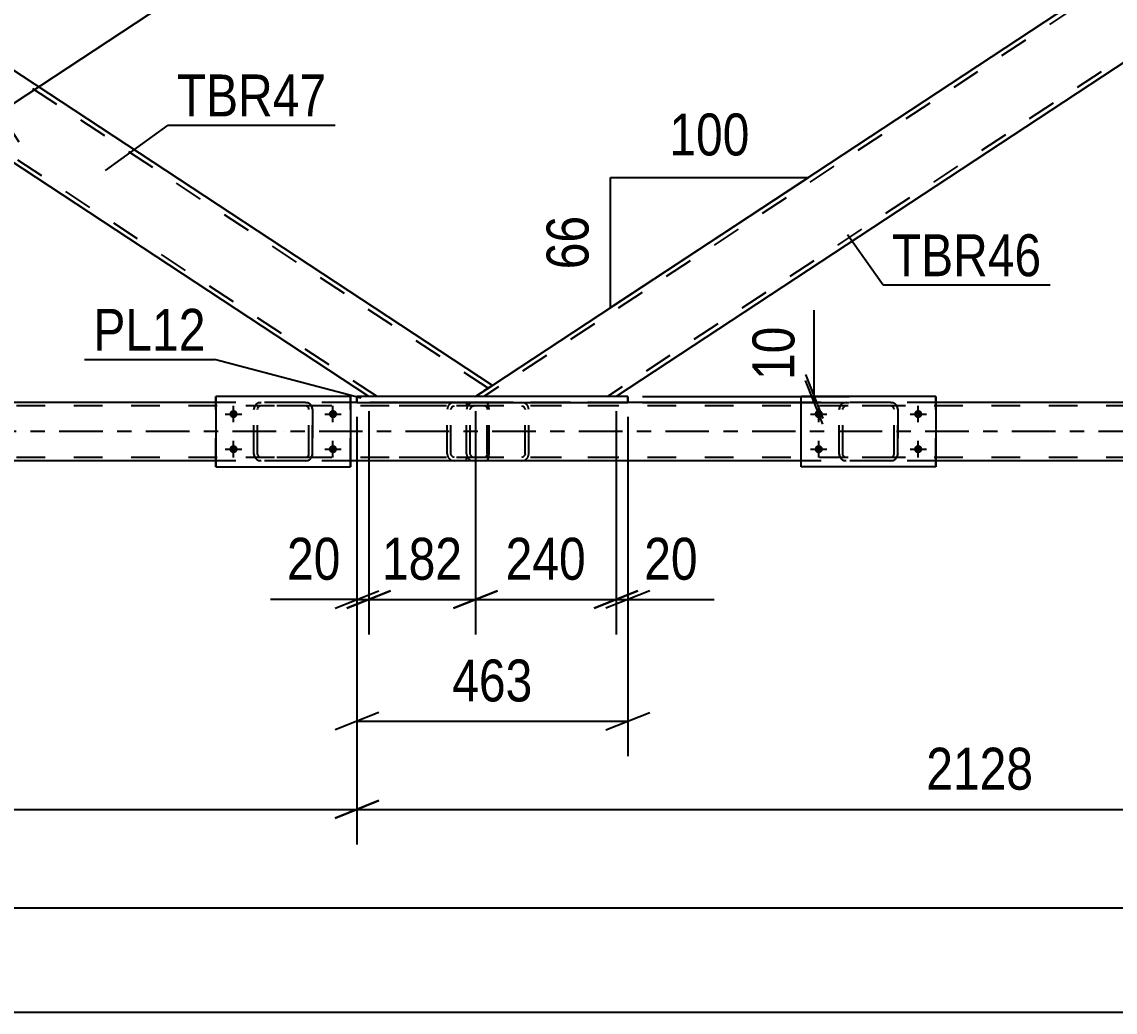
# Model space of a CAD drawing. Header units: millimetres. Extents: x -815 to 374, y -743 to 98.
# Drawn here: x -660.6 to -585.9, y -59.2 to 8.4 of the extents above; entities that cross this region are included whole.
import ezdxf

# ---------------------------------------------------------------- set-up
doc = ezdxf.new("R2010")
doc.units = ezdxf.units.MM
doc.linetypes.add('DXK_LINE_DOT2', pattern=[3.9198, 1.9599, -1.9599])
doc.linetypes.add('DXK_LINE_DOT3', pattern=[5.9187, 2.979, -0.9799, 0.9799, -0.9799])
doc.styles.add('Arial Narrow', font='ARIALN.TTF', dxfattribs={"height": 0.2})

# ---------------------------------------------------------------- blocks, each defined once
blk = doc.blocks.new('Part-232933173-4888 - 4786')
at = {"color": 7, "linetype": 'DXK_LINE_DOT2'}
for p, q in [((-637.821, 33.021), (-714.137, -17.178)), ((-629.378, 33.021), (-705.694, -17.178)), ((-628.796, 33.021), (-638.404, 33.021)), ((-670.998, 11.582), (-675.802, 8.422)), ((-666.194, 8.422), (-670.998, 5.262)), ((-705.112, -17.178), (-714.719, -17.178))]:
    blk.add_line(p, q, dxfattribs=at)
at = {"color": 2, "linetype": 'Continuous'}
for p, q in [((-638.404, 33.021), (-670.998, 11.582)), ((-628.796, 33.021), (-666.194, 8.422)), ((-675.802, 8.422), (-714.719, -17.178)), ((-670.998, 5.262), (-705.112, -17.178))]:
    blk.add_line(p, q, dxfattribs=at)
blk = doc.blocks.new('Part-232933173-4927 - 4786')
at = {"color": 7, "linetype": 'DXK_LINE_DOT2'}
for p, q in [((-630.159, -17.888), (-630.195, -18.058)), ((-630.156, -17.874), (-630.159, -17.888)), ((-629.92, -17.966), (-629.865, -17.888)), ((-629.684, -17.578), (-629.88, -17.614)), ((-629.865, -17.888), (-629.782, -17.836)), ((-629.782, -17.836), (-629.684, -17.818)), ((-619.941, -17.578), (-629.684, -17.578)), ((-619.941, -17.818), (-629.684, -17.818)), ((-626.254, -17.614), (-626.449, -17.578)), ((-626.449, -17.818), (-626.351, -17.836)), ((-626.351, -17.836), (-626.269, -17.888)), ((-626.269, -17.888), (-626.213, -17.966)), ((-625.974, -17.888), (-625.977, -17.874)), ((-625.938, -18.058), (-625.974, -17.888)), ((-630.195, -21.098), (-630.195, -18.058)), ((-629.94, -18.058), (-629.92, -17.966)), ((-629.94, -21.098), (-629.94, -18.058)), ((-626.213, -17.966), (-626.194, -18.058)), ((-626.194, -21.098), (-626.194, -18.058)), ((-625.938, -21.098), (-625.938, -18.058)), ((-630.195, -21.098), (-630.176, -21.189)), ((-630.176, -21.189), (-630.156, -21.281)), ((-629.92, -21.189), (-629.94, -21.098)), ((-629.865, -21.267), (-629.92, -21.189)), ((-629.88, -21.541), (-629.684, -21.578)), ((-629.782, -21.319), (-629.865, -21.267)), ((-629.684, -21.338), (-629.782, -21.319)), ((-619.941, -21.338), (-629.684, -21.338)), ((-619.941, -21.578), (-629.684, -21.578)), ((-626.351, -21.319), (-626.449, -21.338)), ((-626.449, -21.578), (-626.254, -21.541)), ((-626.269, -21.267), (-626.351, -21.319)), ((-626.213, -21.189), (-626.269, -21.267)), ((-626.194, -21.098), (-626.213, -21.189)), ((-625.977, -21.281), (-625.958, -21.189)), ((-625.958, -21.189), (-625.938, -21.098))]:
    blk.add_line(p, q, dxfattribs=at)
for centre, start, end in [((-629.704, -18.078), 110.75832, 155.68004), ((-626.43, -18.078), 24.31996, 69.24168), ((-629.704, -21.077), 204.31996, 249.24168), ((-626.43, -21.077), 290.75832, 335.68004)]:
    blk.add_arc(centre, 0.496, start, end, dxfattribs=at)
blk = doc.blocks.new('Part-232933173-4878 - 4786')
at = {"color": 7, "linetype": 'DXK_LINE_DOT2'}
for p, q in [((-552.687, 33.021), (-629.003, -17.178)), ((-544.244, 33.021), (-620.56, -17.178)), ((-543.661, 33.021), (-553.269, 33.021)), ((-585.864, 11.582), (-590.668, 8.422)), ((-581.06, 8.422), (-585.864, 5.262)), ((-628.431, -16.418), (-629.585, -17.178)), ((-619.977, -17.178), (-629.585, -17.178))]:
    blk.add_line(p, q, dxfattribs=at)
at = {"color": 2, "linetype": 'Continuous'}
for p, q in [((-553.269, 33.021), (-585.864, 11.582)), ((-543.661, 33.021), (-581.06, 8.422)), ((-590.668, 8.422), (-628.431, -16.418)), ((-585.864, 5.262), (-619.977, -17.178))]:
    blk.add_line(p, q, dxfattribs=at)
blk = doc.blocks.new('Part-232933173-4893 - 4786')
at = {"color": 2, "linetype": 'Continuous'}
for p, q in [((-666.194, 8.422), (-670.998, 5.262)), ((-628.431, -16.418), (-666.194, 8.422)), ((-636.884, -17.178), (-670.998, 5.262)), ((-629.585, -17.178), (-628.431, -16.418))]:
    blk.add_line(p, q, dxfattribs=at)
at = {"color": 7, "linetype": 'DXK_LINE_DOT2'}
for p, q in [((-666.238, 8.392), (-666.776, 8.039)), ((-628.722, -16.61), (-666.485, 8.23)), ((-670.707, 5.453), (-670.685, 5.468)), ((-636.302, -17.178), (-670.707, 5.453)), ((-629.585, -17.178), (-636.884, -17.178)), ((-628.475, -16.447), (-629.013, -16.801))]:
    blk.add_line(p, q, dxfattribs=at)
blk = doc.blocks.new('Part-232933173-46392 - 4786')
at = {"color": 7, "linetype": 'DXK_LINE_DOT2'}
for p, q in [((-644.723, -18.058), (-644.687, -17.874)), ((-644.687, -17.874), (-644.723, -18.058)), ((-644.465, -17.966), (-644.413, -17.888)), ((-644.427, -17.614), (-644.243, -17.578)), ((-644.243, -17.578), (-644.427, -17.614)), ((-644.335, -17.836), (-644.413, -17.888)), ((-644.243, -17.818), (-644.335, -17.836)), ((-641.203, -17.578), (-644.243, -17.578)), ((-641.203, -17.818), (-644.243, -17.818)), ((-641.203, -17.578), (-641.019, -17.614)), ((-641.019, -17.614), (-641.203, -17.578)), ((-641.111, -17.836), (-641.203, -17.818)), ((-641.033, -17.888), (-641.111, -17.836)), ((-640.981, -17.966), (-641.033, -17.888)), ((-640.76, -17.874), (-640.723, -18.058)), ((-640.723, -18.058), (-640.76, -17.874)), ((-644.723, -21.098), (-644.723, -18.058)), ((-644.723, -18.058), (-644.723, -18.058)), ((-644.723, -21.098), (-644.723, -18.058)), ((-644.483, -18.058), (-644.465, -17.966)), ((-644.483, -18.058), (-644.465, -17.966)), ((-644.483, -21.098), (-644.483, -18.058)), ((-644.483, -18.058), (-644.483, -18.058)), ((-644.483, -21.098), (-644.483, -18.058)), ((-640.963, -18.058), (-640.981, -17.966)), ((-640.963, -18.058), (-640.981, -17.966)), ((-640.963, -21.098), (-640.963, -18.058)), ((-640.963, -18.058), (-640.963, -18.058)), ((-640.963, -21.098), (-640.963, -18.058)), ((-640.723, -21.098), (-640.723, -18.058)), ((-640.723, -18.058), (-640.723, -18.058)), ((-640.723, -18.058), (-640.723, -21.098)), ((-644.723, -21.098), (-644.723, -21.098)), ((-644.687, -21.281), (-644.723, -21.098)), ((-644.723, -21.098), (-644.687, -21.281)), ((-644.483, -21.098), (-644.483, -21.098)), ((-644.465, -21.189), (-644.483, -21.098)), ((-644.465, -21.189), (-644.483, -21.098)), ((-644.413, -21.267), (-644.465, -21.189)), ((-644.243, -21.578), (-644.427, -21.541)), ((-644.427, -21.541), (-644.243, -21.578)), ((-644.335, -21.319), (-644.413, -21.267)), ((-644.243, -21.338), (-644.335, -21.319)), ((-641.203, -21.338), (-644.243, -21.338)), ((-641.203, -21.578), (-644.243, -21.578)), ((-641.111, -21.319), (-641.203, -21.338)), ((-641.019, -21.541), (-641.203, -21.578)), ((-641.203, -21.578), (-641.019, -21.541)), ((-641.033, -21.267), (-641.111, -21.319)), ((-640.981, -21.189), (-641.033, -21.267)), ((-640.981, -21.189), (-640.963, -21.098)), ((-640.981, -21.189), (-640.963, -21.098)), ((-640.963, -21.098), (-640.963, -21.098)), ((-640.723, -21.098), (-640.76, -21.281)), ((-640.76, -21.281), (-640.723, -21.098)), ((-640.723, -21.098), (-640.723, -21.098))]:
    blk.add_line(p, q, dxfattribs=at)
at = {"color": 7, "linetype": 'DXK_LINE_DOT3'}
blk.add_line((-642.723, -19.578), (-642.723, -19.578), dxfattribs=at)
at = {"color": 7, "linetype": 'DXK_LINE_DOT2'}
for centre, start, end in [((-644.243, -18.058), 112.5, 157.5), ((-644.243, -18.058), 112.5, 157.5), ((-641.203, -18.058), 22.5, 67.5), ((-641.203, -18.058), 22.5, 67.5), ((-644.243, -21.098), 202.5, 247.5), ((-644.243, -21.098), 202.5, 247.5), ((-641.203, -21.098), 292.5, 337.5), ((-641.203, -21.098), 292.5, 337.5)]:
    blk.add_arc(centre, 0.48, start, end, dxfattribs=at)
blk = doc.blocks.new('Part-232933173-4934 - 4786')
at = {"color": 7, "linetype": 'DXK_LINE_DOT2'}
for p, q in [((-628.919, -17.578), (-636.583, -17.578)), ((-628.919, -17.818), (-636.583, -17.818)), ((-631.478, -17.888), (-631.513, -18.058)), ((-631.475, -17.874), (-631.478, -17.888)), ((-631.243, -17.966), (-631.188, -17.888)), ((-631.01, -17.578), (-631.203, -17.614)), ((-631.188, -17.888), (-631.107, -17.836)), ((-631.107, -17.836), (-631.01, -17.818)), ((-630.195, -17.578), (-630.195, -17.818)), ((-628.815, -17.614), (-628.919, -17.578)), ((-628.919, -17.818), (-628.867, -17.836)), ((-628.867, -17.836), (-628.823, -17.888)), ((-628.823, -17.888), (-628.794, -17.966)), ((-628.727, -17.718), (-628.815, -17.614)), ((-628.669, -17.874), (-628.727, -17.718)), ((-628.648, -18.058), (-628.669, -17.874)), ((-631.513, -21.098), (-631.513, -18.058)), ((-631.262, -18.058), (-631.243, -17.966)), ((-631.262, -21.098), (-631.262, -18.058)), ((-628.794, -17.966), (-628.784, -18.058)), ((-628.784, -21.098), (-628.784, -18.058)), ((-628.648, -21.098), (-628.648, -18.058)), ((-628.919, -21.338), (-636.583, -21.338)), ((-628.919, -21.578), (-636.583, -21.578)), ((-631.513, -21.098), (-631.494, -21.189)), ((-631.494, -21.189), (-631.475, -21.281)), ((-631.243, -21.189), (-631.262, -21.098)), ((-631.188, -21.267), (-631.243, -21.189)), ((-631.203, -21.541), (-631.01, -21.578)), ((-631.107, -21.319), (-631.188, -21.267)), ((-631.01, -21.338), (-631.107, -21.319)), ((-630.195, -21.578), (-630.195, -21.338)), ((-628.867, -21.319), (-628.919, -21.338)), ((-628.919, -21.578), (-628.815, -21.541)), ((-628.823, -21.267), (-628.867, -21.319)), ((-628.794, -21.189), (-628.823, -21.267)), ((-628.815, -21.541), (-628.727, -21.437)), ((-628.784, -21.098), (-628.794, -21.189)), ((-628.727, -21.437), (-628.669, -21.281)), ((-628.669, -21.281), (-628.648, -21.098))]:
    blk.add_line(p, q, dxfattribs=at)
for centre, start, end in [((-631.025, -18.073), 111.1941, 156.15059), ((-631.025, -21.082), 203.84941, 248.8059)]:
    blk.add_arc(centre, 0.492, start, end, dxfattribs=at)
blk = doc.blocks.new('Part-232933173-5085 - 4786')
at = {"color": 2, "linetype": 'Continuous'}
for p, q in [((-637.684, -17.578), (-637.684, -17.178)), ((-637.684, -17.178), (-637.684, -17.178)), ((-619.177, -17.178), (-637.684, -17.178)), ((-619.177, -17.178), (-619.177, -17.578)), ((-637.684, -17.578), (-637.684, -17.578)), ((-637.684, -17.578), (-619.177, -17.578))]:
    blk.add_line(p, q, dxfattribs=at)
at = {"color": 7, "linetype": 'DXK_LINE_DOT2'}
for p, q in [((-637.684, -17.178), (-637.684, -17.578)), ((-619.177, -17.178), (-619.177, -17.178)), ((-619.177, -17.578), (-619.177, -17.178)), ((-619.177, -17.578), (-619.177, -17.578))]:
    blk.add_line(p, q, dxfattribs=at)
blk = doc.blocks.new('Part-232933173-5179 - 4786')
at = {"color": 7, "linetype": 'DXK_LINE_DOT2'}
for p, q in [((-63.184, -17.818), (-735.323, -17.818)), ((-638.123, -17.578), (-647.323, -17.578)), ((-619.177, -17.578), (-637.684, -17.578)), ((-598.123, -17.578), (-607.323, -17.578)), ((-63.184, -21.338), (-735.323, -21.338)), ((-638.123, -21.578), (-647.323, -21.578)), ((-598.123, -21.578), (-607.323, -21.578))]:
    blk.add_line(p, q, dxfattribs=at)
at = {"color": 2, "linetype": 'Continuous'}
for p, q in [((-647.323, -17.578), (-678.123, -17.578)), ((-637.684, -17.578), (-638.123, -17.578)), ((-607.323, -17.578), (-619.177, -17.578)), ((-567.323, -17.578), (-598.123, -17.578)), ((-647.323, -21.578), (-678.123, -21.578)), ((-607.323, -21.578), (-638.123, -21.578)), ((-567.323, -21.578), (-598.123, -21.578))]:
    blk.add_line(p, q, dxfattribs=at)
at = {"color": 7, "linetype": 'DXK_LINE_DOT3'}
blk.add_line((-63.184, -19.578), (-735.323, -19.578), dxfattribs=at)
blk = doc.blocks.new('Part-232933173-46389 - 4786')
at = {"color": 7, "linetype": 'DXK_LINE_DOT2'}
for p, q in [((-604.723, -18.058), (-604.687, -17.874)), ((-604.687, -17.874), (-604.723, -18.058)), ((-604.465, -17.966), (-604.413, -17.888)), ((-604.427, -17.614), (-604.243, -17.578)), ((-604.243, -17.578), (-604.427, -17.614)), ((-604.335, -17.836), (-604.413, -17.888)), ((-604.243, -17.818), (-604.335, -17.836)), ((-601.203, -17.578), (-604.243, -17.578)), ((-601.203, -17.818), (-604.243, -17.818)), ((-601.203, -17.578), (-601.019, -17.614)), ((-601.019, -17.614), (-601.203, -17.578)), ((-601.111, -17.836), (-601.203, -17.818)), ((-601.033, -17.888), (-601.111, -17.836)), ((-600.981, -17.966), (-601.033, -17.888)), ((-600.76, -17.874), (-600.723, -18.058)), ((-600.723, -18.058), (-600.76, -17.874)), ((-604.723, -21.098), (-604.723, -18.058)), ((-604.723, -18.058), (-604.723, -18.058)), ((-604.723, -21.098), (-604.723, -18.058)), ((-604.483, -18.058), (-604.465, -17.966)), ((-604.483, -18.058), (-604.465, -17.966)), ((-604.483, -21.098), (-604.483, -18.058)), ((-604.483, -18.058), (-604.483, -18.058)), ((-604.483, -21.098), (-604.483, -18.058)), ((-600.963, -18.058), (-600.981, -17.966)), ((-600.963, -18.058), (-600.981, -17.966)), ((-600.963, -21.098), (-600.963, -18.058)), ((-600.963, -18.058), (-600.963, -18.058)), ((-600.963, -21.098), (-600.963, -18.058)), ((-600.723, -21.098), (-600.723, -18.058)), ((-600.723, -18.058), (-600.723, -18.058)), ((-600.723, -18.058), (-600.723, -21.098)), ((-604.723, -21.098), (-604.723, -21.098)), ((-604.687, -21.281), (-604.723, -21.098)), ((-604.723, -21.098), (-604.687, -21.281)), ((-604.483, -21.098), (-604.483, -21.098)), ((-604.465, -21.189), (-604.483, -21.098)), ((-604.465, -21.189), (-604.483, -21.098)), ((-604.413, -21.267), (-604.465, -21.189)), ((-604.243, -21.578), (-604.427, -21.541)), ((-604.427, -21.541), (-604.243, -21.578)), ((-604.335, -21.319), (-604.413, -21.267)), ((-604.243, -21.338), (-604.335, -21.319)), ((-601.203, -21.338), (-604.243, -21.338)), ((-601.203, -21.578), (-604.243, -21.578)), ((-601.111, -21.319), (-601.203, -21.338)), ((-601.019, -21.541), (-601.203, -21.578)), ((-601.203, -21.578), (-601.019, -21.541)), ((-601.033, -21.267), (-601.111, -21.319)), ((-600.981, -21.189), (-601.033, -21.267)), ((-600.981, -21.189), (-600.963, -21.098)), ((-600.981, -21.189), (-600.963, -21.098)), ((-600.963, -21.098), (-600.963, -21.098)), ((-600.723, -21.098), (-600.76, -21.281)), ((-600.76, -21.281), (-600.723, -21.098)), ((-600.723, -21.098), (-600.723, -21.098))]:
    blk.add_line(p, q, dxfattribs=at)
at = {"color": 7, "linetype": 'DXK_LINE_DOT3'}
blk.add_line((-602.723, -19.578), (-602.723, -19.578), dxfattribs=at)
at = {"color": 7, "linetype": 'DXK_LINE_DOT2'}
for centre, start, end in [((-604.243, -18.058), 112.5, 157.5), ((-604.243, -18.058), 112.5, 157.5), ((-601.203, -18.058), 22.5, 67.5), ((-601.203, -18.058), 22.5, 67.5), ((-604.243, -21.098), 202.5, 247.5), ((-604.243, -21.098), 202.5, 247.5), ((-601.203, -21.098), 292.5, 337.5), ((-601.203, -21.098), 292.5, 337.5)]:
    blk.add_arc(centre, 0.48, start, end, dxfattribs=at)
blk = doc.blocks.new('Part-232933173-46390 - 4786')
at = {"color": 2, "linetype": 'Continuous'}
for p, q in [((-598.123, -17.178), (-607.323, -17.178)), ((-607.323, -21.978), (-607.323, -17.178)), ((-598.123, -17.178), (-598.123, -21.978)), ((-598.123, -21.978), (-607.323, -21.978))]:
    blk.add_line(p, q, dxfattribs=at)
at = {"color": 7, "linetype": 'DXK_LINE_DOT2'}
blk.add_line((-598.123, -21.978), (-598.123, -17.178), dxfattribs=at)
blk = doc.blocks.new('Part-232933173-46393 - 4786')
at = {"color": 2, "linetype": 'Continuous'}
for p, q in [((-638.123, -17.178), (-647.323, -17.178)), ((-647.323, -17.178), (-647.323, -21.978)), ((-638.123, -17.178), (-638.123, -21.978)), ((-647.323, -21.978), (-638.123, -21.978))]:
    blk.add_line(p, q, dxfattribs=at)
at = {"color": 7, "linetype": 'DXK_LINE_DOT2'}
for p, q in [((-647.323, -21.978), (-647.323, -17.178)), ((-638.123, -21.978), (-638.123, -17.178))]:
    blk.add_line(p, q, dxfattribs=at)
blk = doc.blocks.new('Bolt-232933173-46459 - 4786')
at = {"linetype": 'Continuous'}
for points in [[(-606.123, -18.098, -1), (-606.123, -18.658, -1)], [(-599.323, -18.098, -1), (-599.323, -18.658, -1)], [(-606.123, -20.498, -1), (-606.123, -21.058, -1)], [(-599.323, -20.498, -1), (-599.323, -21.058, -1)]]:
    blk.add_hatch(color=1, dxfattribs=at).paths.add_polyline_path(points)
at = {"color": 1, "linetype": 'Continuous'}
for p, q in [((-606.123, -18.938), (-606.123, -17.818)), ((-599.323, -18.938), (-599.323, -17.818)), ((-606.683, -18.378), (-605.563, -18.378)), ((-599.883, -18.378), (-598.763, -18.378)), ((-606.683, -20.778), (-605.563, -20.778)), ((-606.123, -21.338), (-606.123, -20.218)), ((-599.883, -20.778), (-598.763, -20.778)), ((-599.323, -21.338), (-599.323, -20.218))]:
    blk.add_line(p, q, dxfattribs=at)
blk = doc.blocks.new('Bolt-232933173-46460 - 4786')
at = {"linetype": 'Continuous'}
for points in [[(-646.123, -18.098, -1), (-646.123, -18.658, -1)], [(-639.323, -18.098, -1), (-639.323, -18.658, -1)], [(-646.123, -20.498, -1), (-646.123, -21.058, -1)], [(-639.323, -20.498, -1), (-639.323, -21.058, -1)]]:
    blk.add_hatch(color=1, dxfattribs=at).paths.add_polyline_path(points)
at = {"color": 1, "linetype": 'Continuous'}
for p, q in [((-646.123, -18.938), (-646.123, -17.818)), ((-639.323, -18.938), (-639.323, -17.818)), ((-646.683, -18.378), (-645.563, -18.378)), ((-639.883, -18.378), (-638.763, -18.378)), ((-646.683, -20.778), (-645.563, -20.778)), ((-646.123, -21.338), (-646.123, -20.218)), ((-639.883, -20.778), (-638.763, -20.778)), ((-639.323, -21.338), (-639.323, -20.218))]:
    blk.add_line(p, q, dxfattribs=at)
blk = doc.blocks.new('StraightDimension-232933173-5362 - 4786')
at = {"color": 7, "linetype": 'Continuous'}
for p, q in [((-637.684, -18.578), (-637.684, -33.448)), ((-636.884, -18.178), (-636.884, -33.448)), ((-639.184, -31.648), (-636.184, -30.448)), ((-635.384, -30.448), (-638.384, -31.648)), ((-637.684, -31.048), (-643.591, -31.048)), ((-637.684, -31.048), (-643.591, -31.048)), ((-637.684, -31.048), (-636.884, -31.048))]:
    blk.add_line(p, q, dxfattribs=at)
at = {"color": 0}
blk.add_wipeout([(-638.209, -30.298), (-638.209, -26.098), (-643.066, -26.098), (-643.066, -30.298)], dxfattribs=at)
at = {"color": 3, "style": 'Arial Narrow'}
blk.add_text('20', height=2.8633, dxfattribs=at).set_placement((-642.466, -29.698))
blk = doc.blocks.new('StraightDimension-232933173-37533 - 4786')
at = {"color": 7, "linetype": 'Continuous'}
blk.add_line((-775.388, -59.247), (-62.544, -59.247), dxfattribs=at)
blk = doc.blocks.new('StraightDimension-232933173-5664 - 4786')
at = {"color": 7, "linetype": 'Continuous'}
for p, q in [((-606.437, -17.178), (-606.437, -11.271)), ((-606.437, -17.178), (-606.437, -11.271)), ((-607.037, -15.678), (-605.837, -18.678)), ((-605.837, -19.078), (-607.037, -16.078)), ((-618.177, -17.178), (-604.037, -17.178)), ((-606.437, -17.578), (-606.437, -17.178)), ((-618.177, -17.578), (-604.037, -17.578))]:
    blk.add_line(p, q, dxfattribs=at)
at = {"color": 0}
blk.add_wipeout([(-607.187, -11.796), (-611.387, -11.796), (-611.387, -16.653), (-607.187, -16.653)], dxfattribs=at)
at = {"color": 3, "style": 'Arial Narrow'}
blk.add_text('10', height=2.8633, rotation=90.00021, dxfattribs=at).set_placement((-607.787, -16.053))
blk = doc.blocks.new('StraightDimension-232933173-37415 - 4786')
at = {"color": 7, "linetype": 'Continuous'}
blk.add_line((-774.748, -52.113), (-63.184, -52.113), dxfattribs=at)
blk = doc.blocks.new('StraightDimension-232933173-5378 - 4786')
at = {"color": 7, "linetype": 'Continuous'}
for p, q in [((-629.585, -18.178), (-629.585, -33.448)), ((-619.977, -18.178), (-619.977, -33.448)), ((-631.085, -31.648), (-628.085, -30.448)), ((-618.477, -30.448), (-621.477, -31.648)), ((-629.585, -31.048), (-619.977, -31.048))]:
    blk.add_line(p, q, dxfattribs=at)
at = {"color": 0}
blk.add_wipeout([(-621.439, -30.298), (-621.439, -26.098), (-628.123, -26.098), (-628.123, -30.298)], dxfattribs=at)
at = {"color": 3, "style": 'Arial Narrow'}
blk.add_text('240', height=2.8633, dxfattribs=at).set_placement((-627.523, -29.698))
blk = doc.blocks.new('StraightDimension-232933173-5386 - 4786')
at = {"color": 7, "linetype": 'Continuous'}
for p, q in [((-619.977, -18.178), (-619.977, -33.448)), ((-619.177, -18.578), (-619.177, -33.448)), ((-621.477, -31.648), (-618.477, -30.448)), ((-617.677, -30.448), (-620.677, -31.648)), ((-619.977, -31.048), (-619.177, -31.048)), ((-619.177, -31.048), (-613.271, -31.048)), ((-619.177, -31.048), (-613.271, -31.048))]:
    blk.add_line(p, q, dxfattribs=at)
at = {"color": 0}
blk.add_wipeout([(-613.796, -30.298), (-613.796, -26.098), (-618.652, -26.098), (-618.652, -30.298)], dxfattribs=at)
at = {"color": 3, "style": 'Arial Narrow'}
blk.add_text('20', height=2.8633, dxfattribs=at).set_placement((-618.052, -29.698))
blk = doc.blocks.new('AngleDimension-232933173-57492 - 4786')
at = {"color": 7, "linetype": 'Continuous'}
for p, q in [((-620.358, -2.206), (-606.824, -2.206)), ((-620.358, -11.108), (-606.824, -2.206)), ((-620.358, -11.108), (-620.358, -2.206)), ((-613.201, -6.401), (-606.824, -2.206))]:
    blk.add_line(p, q, dxfattribs=at)
at = {"color": 0}
for points in [[(-610.249, -1.306), (-610.249, 2.894), (-616.933, 2.894), (-616.933, -1.306)], [(-621.258, -4.229), (-625.458, -4.229), (-625.458, -9.085), (-621.258, -9.085)]]:
    blk.add_wipeout(points, dxfattribs=at)
at = {"color": 3, "style": 'Arial Narrow'}
blk.add_text('100', height=2.8633, dxfattribs=at).set_placement((-616.333, -0.706))
blk.add_text('66', height=2.8633, rotation=90.00021, dxfattribs=at).set_placement((-621.858, -8.485))
blk = doc.blocks.new('StraightDimension-232933173-5757 - 4786')
at = {"color": 7, "linetype": 'Continuous'}
for p, q in [((-628.246, 32.186), (-623.406, 24.828)), ((-625.649, 25.507), (-623.802, 28.159)), ((-662.123, 2.233), (-624.725, 26.833)), ((-665.644, 7.586), (-660.804, 0.228)), ((-661.2, 3.559), (-663.047, 0.908))]:
    blk.add_line(p, q, dxfattribs=at)
at = {"color": 0}
blk.add_wipeout([(-640.28, 17.498), (-642.588, 21.007), (-649.7, 16.33), (-647.392, 12.821)], dxfattribs=at)
at = {"color": 3, "style": 'Arial Narrow'}
blk.add_text('1119', height=2.8633, rotation=33.33468, dxfattribs=at).set_placement((-647.221, 13.652))
blk = doc.blocks.new('StraightDimension-232933173-5285 - 4786')
at = {"color": 7, "linetype": 'Continuous'}
for p, q in [((-637.684, -18.578), (-637.684, -41.766)), ((-619.177, -18.578), (-619.177, -41.766)), ((-636.184, -38.766), (-639.184, -39.966)), ((-620.677, -39.966), (-617.677, -38.766)), ((-637.684, -39.366), (-619.177, -39.366))]:
    blk.add_line(p, q, dxfattribs=at)
at = {"color": 0}
blk.add_wipeout([(-625.089, -38.616), (-625.089, -34.416), (-631.773, -34.416), (-631.773, -38.616)], dxfattribs=at)
at = {"color": 3, "style": 'Arial Narrow'}
blk.add_text('463', height=2.8633, dxfattribs=at).set_placement((-631.173, -38.016))
blk = doc.blocks.new('StraightDimension-232933173-5370 - 4786')
at = {"color": 7, "linetype": 'Continuous'}
for p, q in [((-636.884, -18.178), (-636.884, -33.448)), ((-629.585, -18.178), (-629.585, -33.448)), ((-638.384, -31.648), (-635.384, -30.448)), ((-628.085, -30.448), (-631.085, -31.648)), ((-636.884, -31.048), (-629.585, -31.048))]:
    blk.add_line(p, q, dxfattribs=at)
at = {"color": 0}
blk.add_wipeout([(-629.893, -30.298), (-629.893, -26.098), (-636.577, -26.098), (-636.577, -30.298)], dxfattribs=at)
at = {"color": 3, "style": 'Arial Narrow'}
blk.add_text('182', height=2.8633, dxfattribs=at).set_placement((-635.977, -29.698))
blk = doc.blocks.new('StraightDimension-232933173-37245 - 4786')
at = {"color": 7, "linetype": 'Continuous'}
for p, q in [((-637.684, -18.578), (-637.684, -47.795)), ((-552.55, -18.578), (-552.55, -47.795)), ((-636.184, -44.795), (-639.184, -45.995)), ((-554.05, -45.995), (-551.05, -44.795)), ((-637.684, -45.395), (-552.55, -45.395))]:
    blk.add_line(p, q, dxfattribs=at)
at = {"color": 0}
blk.add_wipeout([(-590.861, -44.645), (-590.861, -40.445), (-599.373, -40.445), (-599.373, -44.645)], dxfattribs=at)
at = {"color": 3, "style": 'Arial Narrow'}
blk.add_text('2128', height=2.8633, dxfattribs=at).set_placement((-598.773, -44.045))
blk = doc.blocks.new('StraightDimension-232933173-37246 - 4786')
at = {"color": 7, "linetype": 'Continuous'}
for p, q in [((-722.819, -18.578), (-722.819, -47.795)), ((-637.684, -18.578), (-637.684, -47.795)), ((-721.319, -44.795), (-724.319, -45.995)), ((-639.184, -45.995), (-636.184, -44.795)), ((-722.819, -45.395), (-637.684, -45.395))]:
    blk.add_line(p, q, dxfattribs=at)
at = {"color": 0}
blk.add_wipeout([(-675.995, -44.645), (-675.995, -40.445), (-684.508, -40.445), (-684.508, -44.645)], dxfattribs=at)
at = {"color": 3, "style": 'Arial Narrow'}
blk.add_text('2128', height=2.8633, dxfattribs=at).set_placement((-683.908, -44.045))
blk = doc.blocks.new('Mark-232933173-4874 - 4786')
at = {"color": 30, "linetype": 'Continuous'}
for p, q in [((-604.147, -6.116), (-601.729, -9.558)), ((-601.729, -9.558), (-590.302, -9.558))]:
    blk.add_line(p, q, dxfattribs=at)
at = {"color": 0}
blk.add_wipeout([(-590.902, -8.958), (-590.902, -5.958), (-601.129, -5.958), (-601.129, -8.958)], dxfattribs=at)
blk.add_wipeout([(-590.902, -8.958), (-590.902, -5.958), (-601.129, -5.958), (-601.129, -8.958)], dxfattribs=at)
at = {"color": 3, "style": 'Arial Narrow'}
blk.add_text('TBR46', height=2.8633, dxfattribs=at).set_placement((-601.129, -8.958))
blk = doc.blocks.new('Mark-232933173-4889 - 4786')
at = {"color": 30, "linetype": 'Continuous'}
for p, q in [((-654.873, -1.724), (-650.6, 1.362)), ((-650.6, 1.362), (-639.172, 1.362))]:
    blk.add_line(p, q, dxfattribs=at)
at = {"color": 0}
blk.add_wipeout([(-639.772, 1.962), (-639.772, 4.962), (-650, 4.962), (-650, 1.962)], dxfattribs=at)
blk.add_wipeout([(-639.772, 1.962), (-639.772, 4.962), (-650, 4.962), (-650, 1.962)], dxfattribs=at)
at = {"color": 3, "style": 'Arial Narrow'}
blk.add_text('TBR47', height=2.8633, dxfattribs=at).set_placement((-650, 1.962))
blk = doc.blocks.new('Mark-232933173-5081 - 4786')
at = {"color": 30, "linetype": 'Continuous'}
for p in [(-656.299, -14.654), (-637.386, -17.299)]:
    blk.add_line(p, (-647.423, -14.654), dxfattribs=at)
at = {"color": 0}
blk.add_wipeout([(-648.023, -14.054), (-648.023, -11.054), (-655.699, -11.054), (-655.699, -14.054)], dxfattribs=at)
blk.add_wipeout([(-648.023, -14.054), (-648.023, -11.054), (-655.699, -11.054), (-655.699, -14.054)], dxfattribs=at)
at = {"color": 3, "style": 'Arial Narrow'}
blk.add_text('PL12', height=2.8633, dxfattribs=at).set_placement((-655.699, -14.054))

msp = doc.modelspace()

# ---------------------------------------------------------------- block references
for name in ['Part-232933173-4888 - 4786', 'Part-232933173-4878 - 4786', 'Part-232933173-4893 - 4786', 'Part-232933173-46393 - 4786', 'Part-232933173-5085 - 4786', 'Part-232933173-46390 - 4786', 'Part-232933173-5179 - 4786', 'Bolt-232933173-46460 - 4786', 'Part-232933173-46392 - 4786', 'Part-232933173-4934 - 4786', 'Part-232933173-4927 - 4786', 'Bolt-232933173-46459 - 4786', 'Part-232933173-46389 - 4786']:
    msp.add_blockref(name, (0, 0))

# ---------------------------------------------------------------- next in the draw order: block references
for name in ['Mark-232933173-4874 - 4786', 'Mark-232933173-5081 - 4786', 'StraightDimension-232933173-5664 - 4786', 'StraightDimension-232933173-5362 - 4786']:
    msp.add_blockref(name, (0, 0))

# ---------------------------------------------------------------- next in the draw order: block references
for name in ['AngleDimension-232933173-57492 - 4786', 'StraightDimension-232933173-37533 - 4786']:
    msp.add_blockref(name, (0, 0))

# ---------------------------------------------------------------- next in the draw order: block references
for name in ['StraightDimension-232933173-5757 - 4786', 'StraightDimension-232933173-37415 - 4786']:
    msp.add_blockref(name, (0, 0))

# ---------------------------------------------------------------- next in the draw order: block references
for name in ['Mark-232933173-4889 - 4786', 'StraightDimension-232933173-5378 - 4786']:
    msp.add_blockref(name, (0, 0))

# ---------------------------------------------------------------- next in the draw order: block references
msp.add_blockref('StraightDimension-232933173-5386 - 4786', (0, 0))

# ---------------------------------------------------------------- next in the draw order: block references
msp.add_blockref('StraightDimension-232933173-5285 - 4786', (0, 0))

# ---------------------------------------------------------------- next in the draw order: block references
msp.add_blockref('StraightDimension-232933173-5370 - 4786', (0, 0))

# ---------------------------------------------------------------- next in the draw order: block references
msp.add_blockref('StraightDimension-232933173-37245 - 4786', (0, 0))

# ---------------------------------------------------------------- next in the draw order: block references
msp.add_blockref('StraightDimension-232933173-37246 - 4786', (0, 0))

doc.saveas('drawing.dxf')
